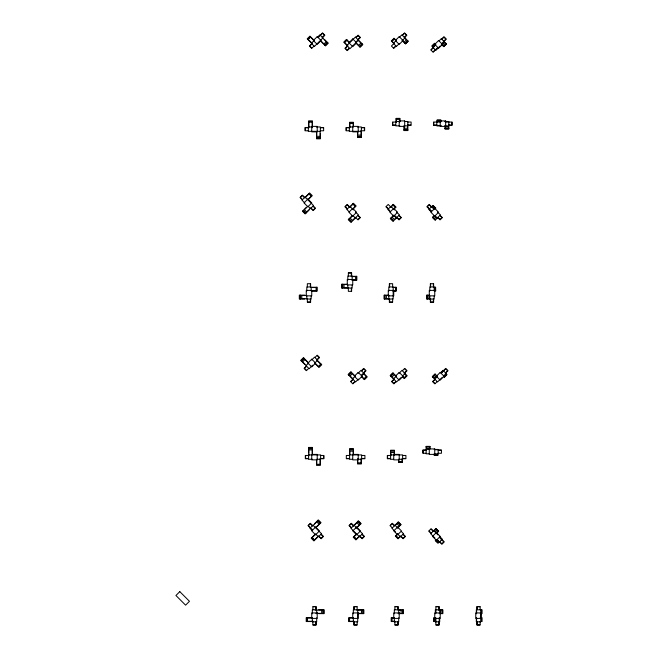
<?xml version="1.0" encoding="UTF-8"?>
<svg xmlns="http://www.w3.org/2000/svg" width="658" height="658" viewBox="0 0 658 658"><rect width="100%" height="100%" fill="white"/><g stroke="black" fill="none" stroke-linecap="round" stroke-linejoin="round"><path stroke-width="0.99" d="M307.829 39.447L310.535 36.741M314.17 40.5L311.333 43.338L314.425 46.43L322.93 37.925L319.837 34.833L317.715 36.955M311.719 43.724L309.4 46.044L311.719 48.363L314.039 46.044M320.224 35.219L322.543 32.9L324.863 35.219L322.543 37.539M311.719 44.111L309.786 46.044L311.719 47.976M318.472 37.325L319.632 36.165M320.611 35.219L322.543 33.287L324.476 35.219L322.543 37.152M324.583 44.983L327.289 42.276M325.11 45.517L327.816 42.811M344.233 42.573L346.939 39.867M347.26 45.986L344.94 48.305L347.26 50.625L349.579 48.305M355.764 37.481L358.084 35.162L360.403 37.481L358.084 39.801M347.26 46.373L345.327 48.305L347.26 50.238L349.192 48.305M356.151 37.481L357.434 36.198M358.084 39.414L360.016 37.481L358.084 35.548M356.636 41.059L355.476 42.219L358.618 45.369L360.938 43.05L357.557 39.669M359.309 46.438L362.015 43.732M359.819 46.948L362.525 44.242M391.65 41.257L394.356 38.551M396.174 40.5L393.336 43.338L396.429 46.43L399.266 43.593M399.719 36.955L401.841 34.833L408.256 41.248L405.55 43.954L402.186 40.582M393.723 43.724L391.403 46.044L393.723 48.363L396.042 46.044M402.227 35.219L404.547 32.9L406.866 35.219L404.547 37.539M402.614 35.219L404.547 33.287L406.479 35.219L404.547 37.152M393.723 47.976L395.655 46.044M402.104 40.763L404.933 37.925M404.859 43.264L407.565 40.557M405.336 43.741L408.042 41.035M432.059 46.142L434.765 43.436M434.765 43.823L432.446 46.142L433.523 47.212L434.683 46.052M435.571 44.366L432.742 47.203L435.835 50.296L440.087 46.044M439.116 40.821L441.247 38.699L446.519 43.971L443.813 46.677L441.255 44.127M433.129 47.59L430.809 49.909L433.129 52.229L435.448 49.909M441.633 39.085L443.953 36.766L446.272 39.085L443.953 41.405M431.196 49.909L433.129 47.976M442.02 39.085L443.953 37.152L445.885 39.085L443.953 41.018M433.129 51.842L435.061 49.909M435.818 49.515L437.562 47.771M442.587 42.745L443.747 41.586M435.728 49.811L437.759 47.779M437.866 47.886L435.835 49.918L435.506 49.589M441.502 44.629L444.339 41.791M442.505 44.983L444.824 42.663L443.673 41.512M443.262 46.134L445.968 43.428M443.706 46.57L446.412 43.864M305.871 196.61L309.564 192.926L312.27 195.632L308.577 199.316M304.884 197.992L308.98 193.896L311.3 196.216L307.886 199.629M306.357 207.336L302.466 211.234L305.172 213.94L309.063 210.042M307.837 206.25L304.424 209.663L306.743 211.983L310.757 207.969M349.776 206.916L353.42 203.264L356.126 205.97L353.116 208.981M349.826 207.254L352.968 204.103L355.287 206.423L352.77 208.94M352.26 215.635L348.263 219.64L350.969 222.346L354.966 218.341M352.68 215.61L350.163 218.127L352.482 220.446L355.624 217.296M358.042 219.517L359.975 217.584L358.042 215.651M390.844 206.842L393.328 204.367L396.034 207.073L393.55 209.548M390.885 207.196L393.015 205.066L395.335 207.385L393.657 209.055M393.41 215.495L390.309 218.588L393.015 221.294L399.431 214.878L396.593 212.049M393.55 215.742L392.127 217.165L394.446 219.484L396.675 217.247M431.615 207.081L433.153 205.543L435.859 208.249L432.989 205.699M434.379 215.528L432.454 217.444L435.16 220.15L440.432 214.878L437.595 212.049M437.619 217.313L436.468 218.456L434.148 216.137M301.134 360.765L303.84 358.059M301.668 361.3L304.374 358.594M308.857 362.813L306.028 365.651L309.12 368.743L312.657 365.198M311.695 359.984L314.532 357.146L317.625 360.239L314.787 363.076M306.414 366.037L304.095 368.357L306.414 370.676L308.734 368.357M314.919 357.533L317.238 355.213L319.558 357.533L317.238 359.852M306.414 366.424L304.481 368.357L306.414 370.289M317.238 359.465L319.171 357.533L317.238 355.6M318.423 366.835L321.129 364.129M348.436 374.797L351.142 372.091M348.946 375.307L351.652 372.601M355.328 376.014L352.491 378.852L355.583 381.944L358.421 379.107M358.166 373.176L360.995 370.347L364.088 373.44L361.258 376.269M352.877 379.238L350.558 381.558L352.877 383.877L355.197 381.558M361.382 370.734L363.701 368.414L366.021 370.734L363.701 373.053M350.944 381.558L352.877 379.625M361.768 370.734L363.701 368.801L365.634 370.734L363.701 372.667M352.877 383.491L354.81 381.558M361.472 375.076L363.216 373.341L366.358 376.483L364.038 378.802L361.522 376.286M364.022 379.173L366.728 376.466M390.383 375.743L393.089 373.037M390.868 376.22L393.574 373.514M393.492 378.852L396.33 376.014M399.167 373.176L401.997 370.347L405.089 373.44L402.26 376.269M393.879 379.238L391.559 381.558L393.879 383.877L396.198 381.558M402.383 370.734L404.703 368.414L407.022 370.734L404.703 373.053M393.879 379.625L391.946 381.558L393.879 383.491L395.812 381.558M404.703 372.667L406.636 370.734M400.837 377.692L396.585 381.944L390.178 375.529L392.884 372.823L396.248 376.187M404.078 378.218L406.784 375.512M432.421 376.779L435.127 374.073M432.857 377.215L435.563 374.509M434.494 378.852L437.331 376.014M440.876 372.469L442.999 370.347L446.091 373.44L443.262 376.269M440.967 372.757L442.999 370.725L443.327 371.054L441.296 373.086M441.074 372.864L443.105 370.832M434.88 379.238L432.561 381.558L434.88 383.877L437.2 381.558M443.385 370.734L445.705 368.414L448.024 370.734L445.705 373.053M436.246 377.898L437.405 376.738L436.328 375.66L434.009 377.98L435.16 379.123M441.271 372.872L443.015 371.128M434.88 379.625L432.948 381.558L434.88 383.491M443.772 370.734L445.705 368.801L447.637 370.734L445.705 372.667M441.839 377.692L437.586 381.944L432.314 376.672L435.02 373.966L436.945 375.882M444.068 376.82L446.387 374.501L445.31 373.423M446.766 374.501L444.224 377.371L446.93 374.665L445.655 373.382M314.425 523.809L318.316 519.919L321.022 522.625L317.131 526.515M312.649 525.964L316.745 521.868L319.064 524.187L315.651 527.601M314.911 534.535L311.218 538.219L313.924 540.925L317.617 537.241M315.61 534.222L312.196 537.635L314.516 539.955L318.612 535.859M354.391 524.845L358.396 520.84L361.102 523.546L357.097 527.552M353.502 526.12L356.875 522.74L359.194 525.059L356.052 528.21M356.241 534.197L353.231 537.216L355.937 539.922L359.589 536.27M356.587 534.247L354.07 536.764L356.389 539.083L359.77 535.702M390.383 525.602L392.316 523.669L394.249 525.602M394.685 525.931L396.914 523.702L399.233 526.022L397.564 527.7M397.679 527.963L401.051 524.599L398.345 521.893L391.929 528.308L395.474 531.845M397.654 533.786L395.335 536.114L398.041 538.82L400.516 536.344M397.703 534.131L396.034 535.801L398.353 538.121L400.483 535.99M433.482 531.343L434.634 530.192L436.953 532.511M436.723 533.128L438.647 531.203L435.941 528.497L430.669 533.77L434.922 538.022M439.182 541.493L438.105 542.57L435.785 540.251M439.486 541.575L437.948 543.113L435.242 540.407L438.113 542.949M396.075 118.827L399.899 118.827M437.077 120.258L440.901 120.258M440.63 120.529L437.348 120.529L437.348 122.158M399.809 121.491L395.795 121.491L395.795 125.867L399.809 125.867M404.818 121.491L407.828 121.491L407.828 130.564L403.996 130.564L403.996 125.801M440.811 121.491L436.797 121.491L436.797 125.867L440.811 125.867M444.816 121.491L448.83 121.491L448.83 128.943L444.997 128.943L444.997 126.229M308.602 121.73L312.427 121.73M395.795 122.034L392.522 122.034L392.522 125.316L395.795 125.316M407.828 122.034L411.102 122.034L411.102 125.316L407.828 125.316M436.797 122.034L433.523 122.034L433.523 125.316L436.797 125.316M448.83 122.034L452.104 122.034L452.104 125.316L448.83 125.316M437.348 122.051L440.63 122.051M445.277 122.051L448.55 122.051M349.604 122.947L353.428 122.947M395.524 125.045L392.793 125.045L392.793 122.314M408.1 125.045L410.831 125.045M436.525 125.045L433.795 125.045L433.795 122.314M449.101 125.045L451.832 125.045L451.832 122.314M437.077 125.448L440.901 125.448M440.901 125.596L437.077 125.596L437.077 125.135M404.818 125.867L407.828 125.867M444.816 125.867L448.83 125.867M312.336 126.961L308.331 126.961L308.331 131.329L320.356 131.329L320.356 126.961L316.35 126.961M353.338 126.961L349.332 126.961L349.332 131.329L361.357 131.329L361.357 126.961L357.352 126.961M308.331 127.504L305.049 127.504L305.049 130.786L308.331 130.786M320.356 127.504L323.637 127.504L323.637 130.786L320.356 130.786M349.332 127.504L346.05 127.504L346.05 130.786L349.332 130.786M361.357 127.504L364.639 127.504L364.639 130.786L361.357 130.786M308.051 127.775L305.32 127.775L305.32 130.514M320.627 127.775L323.366 127.775M349.053 127.775L346.322 127.775L346.322 130.514M361.629 127.775L364.368 127.775L364.368 130.514M444.997 128.178L448.83 128.178M444.997 128.795L448.83 128.795M403.996 129.585L407.828 129.585M403.996 130.259L407.828 130.259M357.533 136.346L361.357 136.346M357.533 137.07L361.357 137.07M316.531 137.489L320.356 137.489M316.531 138.246L320.356 138.246M348.617 273.037L351.356 273.037L351.356 275.768M351.413 276.311L356.85 276.311L356.85 280.144L352.581 280.144M351.158 276.59L355.929 276.59L355.929 279.864L351.487 279.864M347.276 284.24L341.617 284.24L341.617 288.064L347.276 288.064M347.589 284.511L344.035 284.511L344.035 287.793L348.806 287.793M312.056 287.25L317.271 287.25L317.271 291.075L312.056 291.075M392.793 287.25L396.289 287.25L396.289 291.075L392.793 291.075M433.828 287.25L435.637 287.25L435.637 291.075L435.407 287.25M310.494 287.521L316.169 287.521L316.169 290.803L311.341 290.803M393.213 287.521L395.581 287.521L395.581 290.803L393.213 290.803M433.614 287.521L435.135 287.521L435.135 290.803M304.81 295.171L299.308 295.171L299.308 299.003L304.81 299.003M388.87 295.171L384.108 295.171L384.108 299.003L393.171 299.003L393.171 286.97L388.804 286.97L388.804 290.984M429.435 295.171L426.721 295.171L426.721 299.003L434.173 299.003L434.173 295.993M306.628 295.45L301.8 295.45L301.8 298.724L307.59 298.724M388.763 295.45L386.394 295.45L386.394 298.724L389.552 298.724M430.464 298.724L428.843 298.724L428.843 295.45M307.615 302.006L310.354 302.006L310.354 299.275M392.357 302.006L389.618 302.006L389.618 299.275M426.137 446.519L429.97 446.519M426.137 447.136L429.97 447.136M308.602 448.008L312.427 448.008M429.69 448.493L426.409 448.493L426.409 450.113M308.602 448.756L312.427 448.756M349.604 449.184L353.428 449.184M426.137 449.447L429.148 449.447M434.157 449.447L438.17 449.447L438.17 453.823L434.157 453.823M435.02 449.718L437.891 449.718M349.604 449.899L353.428 449.899M426.137 449.998L422.855 449.998L422.855 453.28L426.137 453.28M438.17 449.998L441.444 449.998L441.444 453.28L438.17 453.28M425.866 450.269L423.135 450.269L423.135 453M438.442 450.269L441.173 450.269M390.605 450.524L394.43 450.524M390.605 451.199L394.43 451.199M429.148 453.823L426.137 453.823L426.137 446.371L429.97 446.371L429.97 449.085M434.338 454.785L437.619 454.785M390.605 454.917L402.63 454.917L402.63 459.292L398.625 459.292M437.891 455.056L434.066 455.278L437.891 455.278L437.891 453.477M308.602 455.459L305.32 455.459L305.32 458.741L308.602 458.741M320.627 455.459L323.909 455.459L323.909 458.741L320.627 458.741M349.604 455.459L346.322 455.459L346.322 458.741L349.604 458.741M361.629 455.459L364.91 455.459L364.91 458.741L361.629 458.741M390.605 455.459L387.323 455.459L387.323 458.741L390.605 458.741M402.63 455.459L405.912 455.459L405.912 458.741L402.63 458.741M308.331 458.47L305.592 458.47L305.592 455.739M320.898 458.47L323.637 458.47L323.637 455.739M346.593 458.47L349.332 458.47M361.9 458.47L364.639 458.47M390.334 458.47L387.595 458.47L387.595 455.739M402.902 458.47L405.641 458.47M312.608 459.292L308.602 459.292L308.602 454.917L320.627 454.917L320.627 459.292L316.621 459.292M352.614 459.292L349.604 459.292L349.604 454.917L361.629 454.917L361.629 459.292L357.623 459.292M393.607 459.292L390.605 459.292L390.605 450.22L394.43 450.22L394.43 454.982M398.534 461.957L402.359 461.957M357.533 463.298L361.357 463.298M316.531 464.523L320.356 464.523M313.142 606.783L315.873 606.783L315.873 609.522M356.875 606.783L354.144 606.783L354.144 609.522M395.145 606.783L397.876 606.783L397.876 609.522M436.147 606.783L438.878 606.783L438.878 609.522M479.879 606.783L477.149 606.783L477.149 609.522M318.678 609.793L324.18 609.793L324.18 613.618L318.678 613.618M358.215 609.793L363.874 609.793L363.874 613.618L358.215 613.618M315.042 610.065L321.688 610.065L321.688 613.346L315.898 613.346M356.685 610.065L361.464 610.065L361.464 613.346L357.903 613.346M397.95 610.065L401.1 610.065L401.1 613.346L398.082 613.346M438.22 610.065L440.654 610.065L440.654 613.346L439.133 613.346M398.633 613.618L403.387 613.618L403.387 609.793L394.323 609.793L394.323 613.799M440.062 613.618L442.776 613.618L442.776 609.793L435.325 609.793L435.325 613.799M480.241 613.618L482.067 613.618L482.067 609.793L476.326 609.793L476.326 613.799M311.44 617.722L306.217 617.722L306.217 621.547L311.44 621.547M352.91 617.722L348.641 617.722L348.641 621.547L354.086 621.547M393.829 617.722L391.206 617.722L391.206 621.547L395.442 621.547M435.67 617.722L433.869 617.722L433.869 621.547L436.04 621.547M480.241 617.722L482.067 617.722L482.067 621.547L479.55 621.547M312.147 617.994L307.319 617.994L307.319 621.275L313.118 621.275M353.116 617.994L349.562 617.994L349.562 621.275L354.012 621.275M393.928 617.994L391.921 617.994L391.921 621.275L394.932 621.275M435.991 621.275L434.362 621.275L434.362 617.994M438.968 621.547L439.429 621.547L439.429 617.722M313.142 624.829L315.873 624.829L315.873 622.09M356.875 624.829L354.144 624.829L354.144 622.09M395.145 624.829L397.876 624.829L397.876 622.09M436.147 624.829L438.878 624.829L438.878 622.09M479.879 624.829L477.149 624.829L477.149 622.09M435.884 44.547L434.609 43.272L431.903 45.978L433.441 47.516M404.209 37.588L406.438 39.817L404.127 42.137L402.449 40.467M396.511 40.714L394.035 38.23L391.329 40.936L393.805 43.42M396.017 40.607L394.348 38.929L392.028 41.248L394.158 43.379M358.832 40.557L362.838 44.563L360.132 47.269L356.126 43.264M349.48 42.408L346.462 39.398L343.756 42.104L347.408 45.756M349.431 42.754L346.922 40.237L344.603 42.556L347.975 45.937M324.336 39.332L328.227 43.222L325.521 45.928L321.63 42.038M322.173 37.555L326.278 41.651L323.958 43.971L320.536 40.557M313.611 39.817L309.926 36.124L307.22 38.83L310.905 42.523M313.924 40.508L310.51 37.095L308.191 39.414L312.287 43.51M435.308 208.405L432.989 206.086L431.919 207.163L433.655 208.899M434.765 209.211L431.928 206.373L428.835 209.466L431.673 212.304M431.541 206.76L429.222 204.441L426.902 206.76L429.222 209.079M440.046 215.265L442.365 217.584L440.046 219.904L437.726 217.584M431.155 206.76L429.222 204.827L427.289 206.76L429.222 208.693M440.046 215.651L441.979 217.584L440.046 219.517L438.113 217.584M429.616 209.458L431.36 211.202M431.352 211.399L429.32 209.367L431.245 211.506M435.218 215.849L437.34 217.971M432.997 216.901L435.703 219.608M432.561 217.337L435.267 220.043M393.007 204.687L395.713 207.393M394.471 209.918L390.926 206.373L387.833 209.466L390.671 212.304M390.539 206.76L388.22 204.441L385.901 206.76L388.22 209.079M399.044 215.265L401.364 217.584L399.044 219.904L396.725 217.584M399.044 215.651L400.977 217.584L399.044 219.517L397.111 217.584M386.287 206.76L388.22 208.693M388.648 209.425L389.807 210.585M394.833 215.61L396.577 217.346M393.5 215.141L396.338 217.971M391 217.897L393.706 220.603M390.523 218.374L393.229 221.08M352.951 203.733L355.657 206.439M353.469 209.918L349.924 206.373L346.832 209.466L349.669 212.304M355.591 212.049L358.429 214.878L355.336 217.971L353.214 215.849M349.538 206.76L347.218 204.441L344.899 206.76L347.218 209.079M358.042 215.265L360.362 217.584L358.042 219.904L355.723 217.584M349.151 206.76L347.218 204.827L345.286 206.76L347.218 208.693M349.085 218.818L351.791 221.524M348.576 219.328L351.282 222.034M308.947 193.542L311.653 196.249M304.67 197.433L302.351 195.113L300.032 197.433L302.351 199.752M313.175 205.938L315.495 208.257L313.175 210.576L310.856 208.257M304.284 197.433L302.351 195.5L300.418 197.433L301.709 198.716M313.175 206.324L315.108 208.257L313.175 210.19L311.884 208.899M304.802 202.968L301.964 200.139L305.057 197.046L313.562 205.551L310.469 208.644L308.347 206.513M303.412 210.289L306.118 212.995M302.877 210.823L305.583 213.529M404.703 368.801L405.994 370.084M404.111 372.839L407.105 375.833L404.399 378.539L402.54 376.68M404.176 373.292L406.405 375.521L404.086 377.84L402.663 376.425M395.976 376.31L394.306 374.641L391.987 376.96L394.117 379.09M363.553 373.283L367.205 376.935L364.499 379.641L361.481 376.631M354.827 375.776L350.829 371.77L348.123 374.476L352.129 378.482M354.859 376.187L352.343 373.67L350.023 375.989L353.165 379.14M318.053 361.061L321.737 364.746L319.031 367.452L315.346 363.767M316.671 360.066L320.767 364.162L318.447 366.481L315.034 363.068M307.327 361.538L303.437 357.648L300.731 360.354L304.621 364.244M308.413 363.019L304.999 359.605L302.68 361.925L306.093 365.338M435.835 528.604L438.541 531.31M435.399 529.04L438.105 531.746M433.762 530.677L438.014 534.929M439.429 536.352L442.266 539.182L439.174 542.274L436.336 539.445M439.857 537.15L441.888 539.182M439.75 537.257L441.773 539.289M433.375 531.064L431.056 528.744L428.736 531.064L431.056 533.383M439.741 537.454L441.477 539.198M441.88 539.568L444.199 541.888L441.88 544.207L439.56 541.888M440.202 538.154L441.559 539.511M431.056 529.131L432.989 531.064M441.88 539.955L443.813 541.888L441.88 543.821L439.947 541.888M429.123 531.064L431.056 532.996M437.447 539.749L438.606 540.909M398.131 522.107L400.837 524.813M397.654 522.584L400.36 525.29M395.022 525.216L397.86 528.045M401.405 531.59L403.527 533.72L400.434 536.813L397.605 533.975M394.636 525.602L392.316 523.283L389.997 525.602L392.316 527.922M403.14 534.107L405.46 536.426L403.14 538.746L400.821 536.426M403.14 534.493L405.073 536.426L403.14 538.359L401.207 536.426M395.647 535.793L398.353 538.499M358.075 521.152L360.781 523.858M357.565 521.662L360.271 524.368M353.634 525.602L351.314 523.283L348.995 525.602L351.314 527.922M362.139 534.107L364.458 536.426L362.139 538.746L359.819 536.426M353.247 525.602L351.314 523.669L349.382 525.602L351.314 527.535M362.139 534.493L364.071 536.426L362.139 538.359L360.206 536.426M353.7 536.747L356.406 539.453M317.904 520.322L320.611 523.028M317.378 520.856L320.084 523.562M312.632 525.602L310.313 523.283L307.993 525.602L310.313 527.922M321.137 534.107L323.456 536.426L321.137 538.746L318.817 536.426M312.246 525.602L310.313 523.669L308.38 525.602L310.313 527.535M321.137 534.493L323.07 536.426L321.137 538.359L319.204 536.426M311.267 528.514L312.427 529.674M312.056 530.43L309.926 528.308L313.019 525.216L321.523 533.72L318.431 536.813L315.601 533.975M311.834 537.611L314.54 540.317M481.516 609.793L481.516 613.618M481.516 617.722L481.516 621.547M480.702 609.793L480.702 621.818L476.326 621.818L476.326 617.813M480.151 609.793L480.151 606.511L476.869 606.511L476.869 609.793M480.151 621.818L480.151 625.1L476.869 625.1L476.869 621.818M476.598 609.793L476.598 613.618M476.598 617.722L476.598 621.547M448.55 124.387L448.55 126.821L445.277 126.821L445.277 125.3M442.628 609.793L442.628 613.618M442.012 609.793L442.012 613.618M440.901 121.837L440.901 120.036L437.077 120.036L437.077 122.207M439.7 609.793L439.7 613.799M439.7 617.813L439.7 621.818L435.325 621.818L435.325 617.813M439.281 617.722L439.281 621.547M439.149 609.793L439.149 606.511L435.867 606.511L435.867 609.793M439.149 621.818L439.149 625.1L435.867 625.1L435.867 621.818M435.884 610.065L435.884 613.346M435.884 617.994L435.884 621.275M434.173 290.984L434.173 286.97L429.806 286.97L429.806 290.984M434.091 617.722L434.091 621.547M433.63 286.97L433.63 283.697L430.348 283.697L430.348 286.97M433.63 299.003L433.63 302.277L430.348 302.277L430.348 299.003M433.359 283.968L433.359 286.699M433.359 299.275L433.359 302.006L430.62 302.006L430.62 299.275M430.62 283.968L430.62 286.699M429.806 295.993L429.806 299.003M427.486 295.171L427.486 299.003M426.869 295.171L426.869 299.003M407.549 125.119L407.549 128.269L404.275 128.269L404.275 125.9M403.091 609.793L403.091 613.618M402.359 458.906L402.359 462.41L398.534 462.41L398.534 459.778M402.416 609.793L402.416 613.618M402.087 458.675L402.087 461.694L398.806 461.694L398.806 459.325M399.899 121.664L399.899 118.374L396.075 118.374L396.075 121.878M399.628 122.1L399.628 119.09L396.346 119.09L396.346 122.24M398.699 609.793L398.699 613.799M398.699 617.813L398.699 621.818L394.323 621.818L394.323 617.813M398.148 609.793L398.148 606.511L394.866 606.511L394.866 609.793M398.148 621.818L398.148 625.1L394.866 625.1L394.866 621.818M395.836 287.25L395.836 291.075M394.158 454.875L394.158 452.515L390.877 452.515L390.877 455.665M392.629 286.97L392.629 283.697L389.347 283.697L389.347 286.97M392.629 299.003L392.629 302.277L389.347 302.277L389.347 299.003M391.658 617.722L391.658 621.547M389.618 283.968L389.618 286.699M388.804 295.993L388.804 299.003M385.086 295.171L385.086 299.003M384.404 295.171L384.404 299.003M363.43 609.793L363.43 613.618M362.706 609.793L362.706 613.618M361.357 131.855L361.357 137.514L357.533 137.514L357.533 131.855M361.357 458.807L361.357 463.964L357.533 463.964L357.533 459.703M361.086 130.325L361.086 135.096L357.804 135.096L357.804 131.542M361.086 458.601L361.086 463.051L357.804 463.051L357.804 458.601M357.146 609.793L357.146 606.511L353.864 606.511L353.864 609.793M357.146 621.818L357.146 625.1L353.864 625.1L353.864 621.818M356.184 276.311L356.184 280.144M353.428 126.542L353.428 122.281L349.604 122.281L349.604 127.718M353.428 454.398L353.428 448.731L349.604 448.731L349.604 454.398M353.321 613.799L353.321 609.793L357.697 609.793L357.697 621.818L353.321 621.818L353.321 617.813M353.157 126.755L353.157 123.202L349.875 123.202L349.875 127.644M353.157 454.711L353.157 451.149L349.875 451.149L349.875 454.711M352.17 280.053L352.17 276.039L347.802 276.039L347.802 280.053M352.17 285.062L352.17 288.064L347.802 288.064L347.802 285.062M351.627 276.039L351.627 272.757L348.345 272.757L348.345 276.039M351.627 288.064L351.627 291.346L348.345 291.346L348.345 288.064M351.356 288.344L351.356 291.075M349.316 617.722L349.316 621.547M342.785 284.24L342.785 288.064M342.061 284.24L342.061 288.064M323.604 609.793L323.604 613.618M322.848 609.793L322.848 613.618M320.356 133.319L320.356 138.822L316.531 138.822L316.531 133.319M320.356 460.172L320.356 465.387L316.531 465.387L316.531 460.172M320.084 131.501L320.084 136.329L316.802 136.329L316.802 131.501M320.084 458.494L320.084 464.285L316.802 464.285L316.802 459.457M316.695 613.799L316.695 609.793L312.32 609.793L312.32 613.799M316.695 617.813L316.695 621.818L312.32 621.818L312.32 617.813M316.399 287.25L316.399 291.075M316.144 609.793L316.144 606.511L312.863 606.511L312.863 609.793M316.144 621.818L316.144 625.1L312.863 625.1L312.863 621.818M312.427 126.073L312.427 120.858L308.602 120.858L308.602 126.073M312.427 452.934L312.427 447.424L308.602 447.424L308.602 452.934M312.155 127.751L312.155 121.96L308.873 121.96L308.873 127.751M312.155 454.744L312.155 449.916L308.873 449.916L308.873 455.714M311.168 290.984L311.168 286.97L306.801 286.97L306.801 290.984M311.168 295.993L311.168 299.003L306.801 299.003L306.801 295.993M310.625 286.97L310.625 283.697L307.344 283.697L307.344 286.97M310.625 299.003L310.625 302.277L307.344 302.277L307.344 299.003M310.354 283.968L310.354 286.699M307.089 617.722L307.089 621.547M300.64 295.171L300.64 299.003M299.884 295.171L299.884 299.003M317.214 36.651L313.348 40.516L317.214 44.382L321.079 40.516L317.214 36.651M352.746 38.912L348.88 42.778L352.746 46.644L356.611 42.778L352.746 38.912M355.378 37.095L346.873 45.599L349.966 48.692L358.47 40.187L355.378 37.095M399.217 36.651L395.351 40.516L399.217 44.382L403.083 40.516L399.217 36.651M438.615 40.516L434.749 44.382L438.615 48.248L442.48 44.382L438.615 40.516M307.878 199.053L304.012 202.919L307.878 206.785L311.744 202.919L307.878 199.053M352.746 208.389L348.88 212.254L352.746 216.12L356.611 212.254L352.746 208.389M393.747 208.389L389.881 212.254L393.747 216.12L397.613 212.254L393.747 208.389M434.749 208.389L430.883 212.254L434.749 216.12L438.615 212.254L434.749 208.389M311.744 359.194L307.878 363.06L311.744 366.925L315.61 363.06L311.744 359.194M358.215 372.395L354.349 376.261L358.215 380.127L362.081 376.261L358.215 372.395M179.798 591.632L175.933 595.498L185.597 605.163L189.463 601.297L179.798 591.632M399.217 372.395L395.351 376.261L399.217 380.127L403.083 376.261L399.217 372.395M440.218 372.395L436.353 376.261L440.218 380.127L444.084 376.261L440.218 372.395M315.61 527.066L311.744 530.932L315.61 534.798L319.475 530.932L315.61 527.066M354.02 525.216L350.928 528.308L359.433 536.813L362.525 533.72L354.02 525.216M356.611 527.066L352.746 530.932L356.611 534.798L360.477 530.932L356.611 527.066M397.613 527.066L393.747 530.932L397.613 534.798L401.479 530.932L397.613 527.066M436.353 532.536L432.487 536.402L436.353 540.267L440.218 536.402L436.353 532.536M404.678 120.916L399.217 120.916L399.217 126.385L404.678 126.385L404.678 120.916M445.68 120.916L440.218 120.916L440.218 126.385L445.68 126.385L445.68 120.916M317.214 126.385L311.744 126.385L311.744 131.855L317.214 131.855L317.214 126.385M358.215 126.385L352.746 126.385L352.746 131.855L358.215 131.855L358.215 126.385M352.746 279.461L347.276 279.461L347.276 284.922L352.746 284.922L352.746 279.461M311.744 290.392L306.274 290.392L306.274 295.853L311.744 295.853L311.744 290.392M393.747 290.392L388.278 290.392L388.278 295.853L393.747 295.853L393.747 290.392M434.749 290.392L429.279 290.392L429.279 295.853L434.749 295.853L434.749 290.392M434.749 448.929L429.279 448.929L429.279 454.398L434.749 454.398L434.749 448.929M317.214 454.398L311.744 454.398L311.744 459.86L317.214 459.86L317.214 454.398M358.215 454.398L352.746 454.398L352.746 459.86L358.215 459.86L358.215 454.398M399.217 454.398L393.747 454.398L393.747 459.86L399.217 459.86L399.217 454.398M317.214 612.935L311.744 612.935L311.744 618.405L317.214 618.405L317.214 612.935M358.215 612.935L352.746 612.935L352.746 618.405L358.215 618.405L358.215 612.935M399.217 612.935L393.747 612.935L393.747 618.405L399.217 618.405L399.217 612.935M440.218 612.935L434.749 612.935L434.749 618.405L440.218 618.405L440.218 612.935M481.22 612.935L475.75 612.935L475.75 618.405L481.22 618.405L481.22 612.935"/></g></svg>
